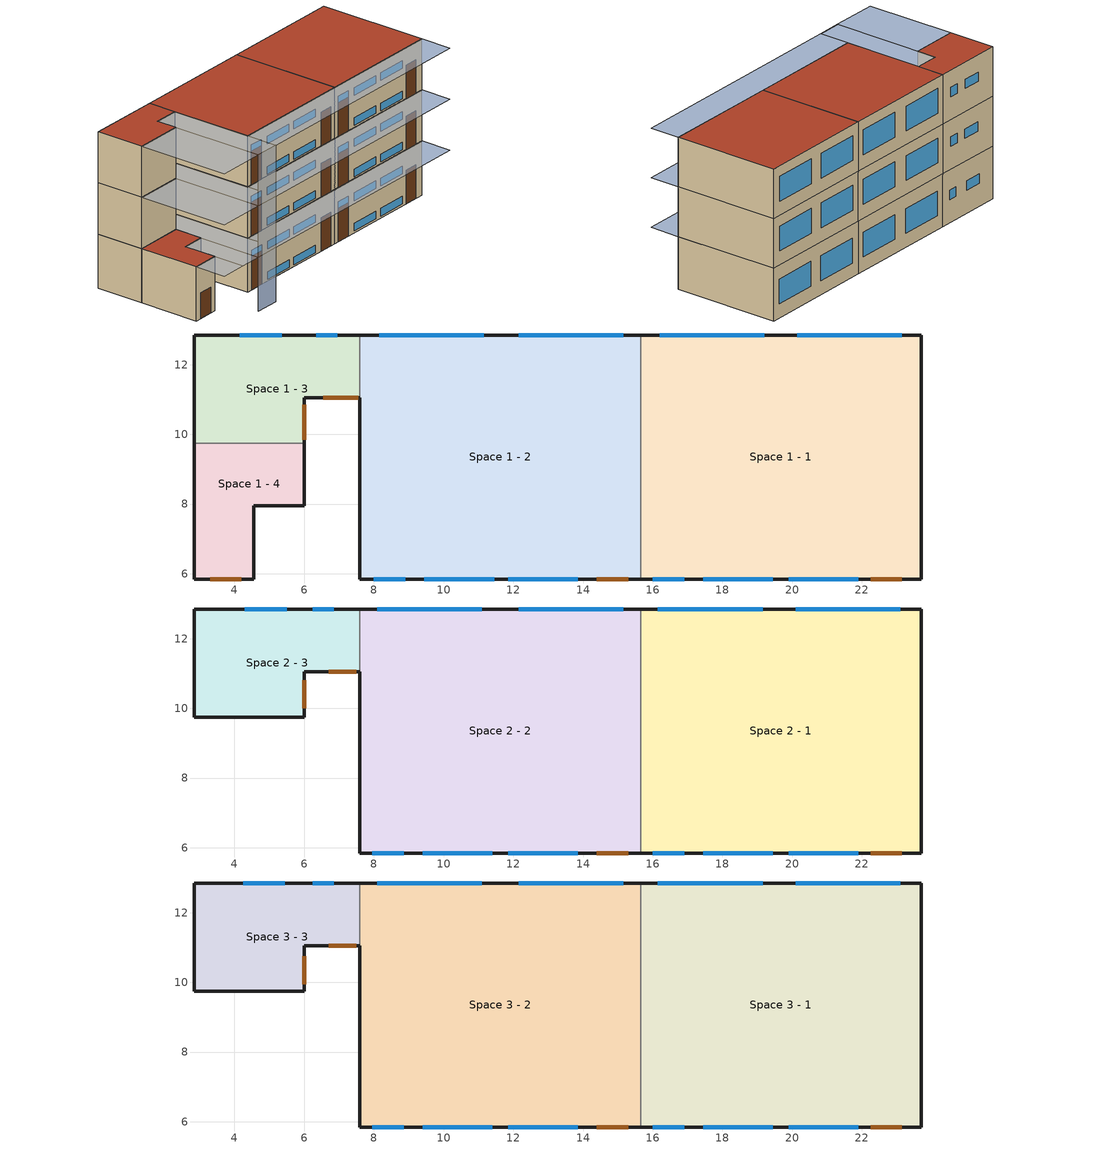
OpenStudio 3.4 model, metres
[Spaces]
Space 1 - 1
 floor ground: 23.7,12.85 23.7,5.85 15.65,5.85 15.65,12.85 z0
 wall outside: 23.7,5.85 23.7,12.85 15.65,12.85 z0:3.4; 15.65,5.85,3.4 15.65,5.85,0 16,5.85,0 16,5.85,2.5 16.9,5.85,2.5 16.9,5.85,0 23.7,5.85,0 23.7,5.85,3.4
 wall to Space 1 - 2: 15.65,12.85 15.65,5.85 z0:3.4
 window: 23.15,12.85 20.15,12.85 / 19.2,12.85 16.2,12.85 z0.9:2.5; 17.45,5.85 19.45,5.85 / 19.9,5.85 21.9,5.85 z2.03:2.5; 17.45,5.85 19.45,5.85 / 19.9,5.85 21.9,5.85 z0.13:0.6; 16,5.85 16.9,5.85 z2.1:2.5
 door: 16,5.85 16.9,5.85 / 22.25,5.85 23.15,5.85 z0:2.1
Space 1 - 3
 floor ground: 7.6,12.85 7.6,11.05 6,11.05 6,9.75 2.85,9.75 2.85,12.85 z0
 wall outside: 6,9.75 6,11.05 7.6,11.05 / 7.6,12.85 2.85,12.85 2.85,9.75 z0:3.4
 wall to Space 1 - 2: 7.6,11.05 7.6,12.85 z0:3.4
 wall to Space 1 - 4: 2.85,9.75 6,9.75 z0:3.4
 window: 5.35,12.85 4.15,12.85 / 6.95,12.85 6.35,12.85 z1.5:2.1
 door: 6.55,11.05 7.55,11.05 / 6,9.85 6,10.85 z0:2.1
Space 1 - 2
 floor ground: 15.65,12.85 15.65,5.85 7.6,5.85 7.6,12.85 z0
 wall outside: 7.6,11.05 7.6,5.85 / 15.65,12.85 7.6,12.85 z0:3.4; 7.6,5.85,3.4 7.6,5.85,0 8,5.85,0 8,5.85,2.5 8.9,5.85,2.5 8.9,5.85,0 15.65,5.85,0 15.65,5.85,3.4
 window: 11.15,12.85 8.15,12.85 / 15.15,12.85 12.15,12.85 z0.9:2.5; 11.85,5.85 13.85,5.85 / 9.45,5.85 11.45,5.85 z2.03:2.5; 9.45,5.85 11.45,5.85 / 11.85,5.85 13.85,5.85 z0.13:0.6; 8,5.85 8.9,5.85 z2.1:2.5
 door: 8,5.85 8.9,5.85 / 14.4,5.85 15.3,5.85 z0:2.1
Space 1 - 4
 floor ground: 6,9.75 6,7.95 4.55,7.95 4.55,5.85 2.85,5.85 2.85,9.75 z0
 wall outside: 2.85,9.75 2.85,5.85 4.55,5.85 4.55,7.95 6,7.95 6,9.75 z0:3.4
 door: 3.3,5.85 4.2,5.85 z0:1.6
 roof outside: 4.55,5.85 4.55,7.95 6,7.95 6,9.75 2.85,9.75 2.85,5.85 z3.4
Space 2 - 2
 floor to Space 1 - 2: 15.65,12.85 15.65,5.85 7.6,5.85 7.6,12.85 z3.4
 wall outside: 15.65,12.85 7.6,12.85 / 7.6,11.05 7.6,5.85 z3.4:6.6; 7.6,5.85,6.6 7.6,5.85,3.4 7.95,5.85,3.4 7.95,5.85,5.9 8.85,5.85,5.9 8.85,5.85,3.4 15.65,5.85,3.4 15.65,5.85,6.6
 wall to Space 2 - 1: 15.65,5.85 15.65,12.85 z3.4:6.6
 wall to Space 2 - 3: 7.6,12.85 7.6,11.05 z3.4:6.6
 window: 9.4,5.85 11.4,5.85 / 11.85,5.85 13.85,5.85 z5.43:5.9; 11.1,12.85 8.1,12.85 / 15.15,12.85 12.15,12.85 z4.3:5.9; 9.4,5.85 11.4,5.85 / 11.85,5.85 13.85,5.85 z3.53:4; 7.95,5.85 8.85,5.85 z5.5:5.9
 door: 7.95,5.85 8.85,5.85 / 14.4,5.85 15.3,5.85 z3.4:5.5
Space 2 - 1
 floor to Space 1 - 1: 23.7,12.85 23.7,5.85 15.65,5.85 15.65,12.85 z3.4
 wall outside: 23.7,5.85 23.7,12.85 15.65,12.85 z3.4:6.6; 15.65,5.85,6.6 15.65,5.85,3.4 16,5.85,3.4 16,5.85,5.9 16.9,5.85,5.9 16.9,5.85,3.4 23.7,5.85,3.4 23.7,5.85,6.6
 window: 17.45,5.85 19.45,5.85 / 19.9,5.85 21.9,5.85 z5.43:5.9; 19.15,12.85 16.15,12.85 / 23.1,12.85 20.1,12.85 z4.3:5.9; 17.45,5.85 19.45,5.85 / 19.9,5.85 21.9,5.85 z3.53:4; 16,5.85 16.9,5.85 z5.5:5.9
 door: 22.25,5.85 23.15,5.85 / 16,5.85 16.9,5.85 z3.4:5.5
Space 2 - 3
 floor to Space 1 - 3: 7.6,12.85 7.6,11.05 6,11.05 6,9.75 2.85,9.75 2.85,12.85 z3.4
 wall outside: 7.6,12.85 2.85,12.85 2.85,9.75 6,9.75 6,11.05 7.6,11.05 z3.4:6.6
 window: 5.5,12.85 4.3,12.85 / 6.85,12.85 6.25,12.85 z4.9:5.5
 door: 6,10 6,10.8 / 6.7,11.05 7.5,11.05 z3.4:5.5
Space 3 - 1
 floor to Space 2 - 1: 23.7,12.85 23.7,5.85 15.65,5.85 15.65,12.85 z6.6
 wall outside: 23.7,5.85 23.7,12.85 15.65,12.85 z6.6:9.8; 15.65,5.85,9.8 15.65,5.85,6.6 16,5.85,6.6 16,5.85,9.1 16.9,5.85,9.1 16.9,5.85,6.6 23.7,5.85,6.6 23.7,5.85,9.8
 wall to Space 3 - 2: 15.65,12.85 15.65,5.85 z6.6:9.8
 window: 23.1,12.85 20.1,12.85 / 19.15,12.85 16.15,12.85 z7.5:9.1; 17.45,5.85 19.45,5.85 / 19.9,5.85 21.9,5.85 z8.63:9.1; 17.45,5.85 19.45,5.85 / 19.9,5.85 21.9,5.85 z6.73:7.2; 16,5.85 16.9,5.85 z8.7:9.1
 door: 16,5.85 16.9,5.85 / 22.25,5.85 23.15,5.85 z6.6:8.7
 roof outside: 23.7,5.85 23.7,12.85 15.65,12.85 15.65,5.85 z9.8
Space 3 - 2
 floor to Space 2 - 2: 15.65,12.85 15.65,5.85 7.6,5.85 7.6,12.85 z6.6
 wall outside: 15.65,12.85 7.6,12.85 / 7.6,11.05 7.6,5.85 z6.6:9.8; 7.6,5.85,9.8 7.6,5.85,6.6 7.95,5.85,6.6 7.95,5.85,9.1 8.85,5.85,9.1 8.85,5.85,6.6 15.65,5.85,6.6 15.65,5.85,9.8
 wall to Space 3 - 3: 7.6,12.85 7.6,11.05 z6.6:9.8
 window: 15.15,12.85 12.15,12.85 / 11.1,12.85 8.1,12.85 z7.5:9.1; 11.85,5.85 13.85,5.85 / 9.4,5.85 11.4,5.85 z8.63:9.1; 9.4,5.85 11.4,5.85 / 11.85,5.85 13.85,5.85 z6.73:7.2; 7.95,5.85 8.85,5.85 z8.7:9.1
 door: 14.4,5.85 15.3,5.85 / 7.95,5.85 8.85,5.85 z6.6:8.7
 roof outside: 15.65,5.85 15.65,12.85 7.6,12.85 7.6,5.85 z9.8
Space 3 - 3
 floor to Space 2 - 3: 7.6,12.85 7.6,11.05 6,11.05 6,9.75 2.85,9.75 2.85,12.85 z6.6
 wall outside: 7.6,12.85 2.85,12.85 2.85,9.75 6,9.75 6,11.05 7.6,11.05 z6.6:9.8
 window: 5.45,12.85 4.25,12.85 / 6.85,12.85 6.25,12.85 z8.1:8.7
 door: 6.7,11.05 7.5,11.05 / 6,9.95 6,10.75 z6.6:8.7
 roof outside: 6,9.75 6,11.05 7.6,11.05 7.6,12.85 2.85,12.85 2.85,9.75 z9.8
shading: 6,3.85 7.6,3.85 z6.6:9.8; 6,3.85 7.6,3.85 z3.4:6.6; 6,3.85 7.6,3.85 z0:3.4; 23.7,3.85 23.7,5.85 7.6,5.85 7.6,3.85 z3.4; 7.6,3.85 7.6,11.05 6,11.05 6,3.85 z3.4; 6,3.85 6,7.95 4.55,7.95 4.55,3.85 z3.4; 4.55,3.85 4.55,5.85 2.85,5.85 2.85,3.85 z3.4; 23.7,3.85 23.7,5.85 7.6,5.85 7.6,3.85 z6.6; 7.6,3.85 7.6,11.05 6,11.05 6,3.85 z6.6; 6,3.85 6,9.75 2.85,9.75 2.85,3.85 z6.6; 23.7,3.85 23.7,5.85 7.6,5.85 7.6,3.85 z9.8; 7.6,3.85 7.6,11.05 6,11.05 6,3.85 z9.8; 6,3.85 6,9.75 2.85,9.75 2.85,3.85 z9.8
[Site]
Mactan Cebu Intl AP: Latitude {deg}=10.308; Longitude {deg}=123.979; Time Zone {hr}=8; Elevation {m}=9.4
[ClimateZones]
Climate Zone Institution Name 1=ASHRAE; Climate Zone Document Name 1=ANSI/ASHRAE Standard 169; Climate Zone Document Year 1=2006; Climate Zone Institution Name 2=CEC; Climate Zone Document Name 2=California Climate Zone Descriptions; Climate Zone Document Year 2=1995
[Building]
Building 1: North Axis {deg}=-0
[BuildingStory]
Name | Nominal Z Coordinate {m} | Nominal Floor to Floor Height {m} | Nominal Floor to Ceiling Height {m}
Story 1 | 0 | 3.4 | 3.4
Story 2 | 3.4 | 3.2 | 3.2
Story 3 | 6.6 | 3.2 | 3.2
[Space]
Name | Building Story | Thermal Zone
Space 1 - 1 | Story 1 | Thermal Zone 1
Space 1 - 2 | Story 1 | Thermal Zone 2
Space 1 - 3 | Story 1 | Thermal Zone 3
Space 1 - 4 | Story 1 | Thermal Zone 4
Space 2 - 1 | Story 2 | Thermal Zone 5
Space 2 - 2 | Story 2 | Thermal Zone 6
Space 2 - 3 | Story 2 | Thermal Zone 7
Space 3 - 1; Space 3 - 2; Space 3 - 3 | Story 3
[ThermalZone] Use Ideal Air Loads=No
Name | Multiplier
Thermal Zone 1; Thermal Zone 2; Thermal Zone 3; Thermal Zone 4; Thermal Zone 6; Thermal Zone 5; Thermal Zone 7 | 1
Thermal Zone 8; Thermal Zone 10; Thermal Zone 9
[Sizing:Zone] Zone Cooling Design Supply Air Temperature Input Method=SupplyAirTemperature; Zone Cooling Design Supply Air Temperature {C}=14; Zone Cooling Design Supply Air Temperature Difference {deltaC}=11.11; Zone Heating Design Supply Air Temperature Input Method=SupplyAirTemperature; Zone Heating Design Supply Air Temperature {C}=40; Zone Heating Design Supply Air Temperature Difference {deltaC}=11.11; Zone Cooling Design Supply Air Humidity Ratio {kg-H2O/kg-air}=0.0085; Zone Heating Design Supply Air Humidity Ratio {kg-H2O/kg-air}=0.008; Cooling Design Air Flow Method=DesignDay; Heating Design Air Flow Method=DesignDay; Account for Dedicated Outdoor Air System=No; Dedicated Outdoor Air System Control Strategy=NeutralSupplyAir; Dedicated Outdoor Air Low Setpoint Temperature for Design {C}=autosize; Dedicated Outdoor Air High Setpoint Temperature for Design {C}=autosize
Thermal Zone 1; Thermal Zone 2; Thermal Zone 3; Thermal Zone 4; Thermal Zone 6; Thermal Zone 5; Thermal Zone 7; Thermal Zone 8; Thermal Zone 10; Thermal Zone 9
